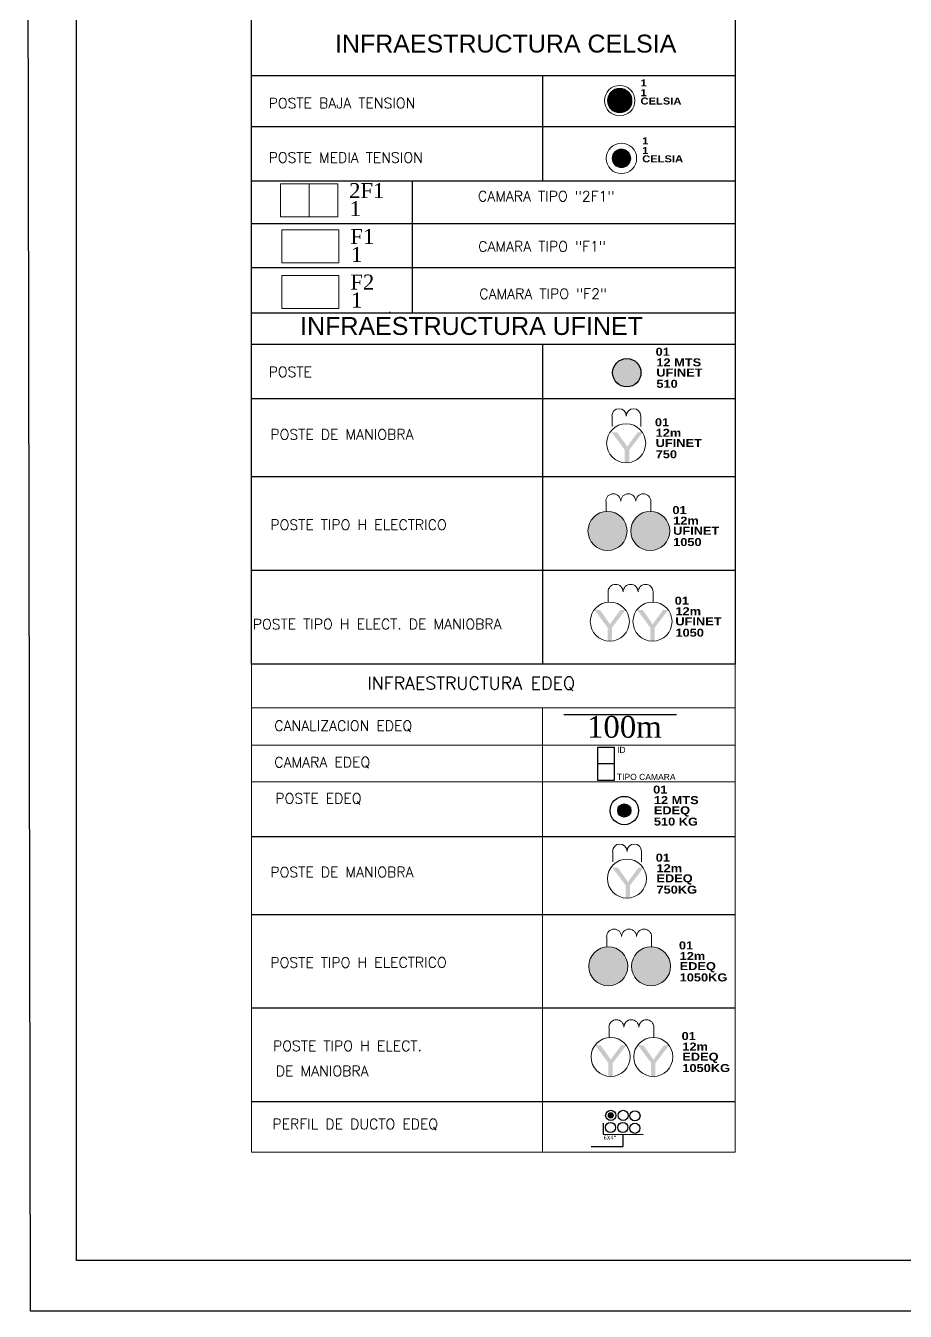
# Model space of a CAD drawing. Header units: inches. Extents: x -75.59 to -67.86, y 4.63 to 13.89.
# Drawn here: x -75.585957 to -75.585512, y 6.270793 to 6.271443 of the extents above; entities that cross this region are included whole.
import ezdxf
from ezdxf.enums import TextEntityAlignment as Align

# ---------------------------------------------------------------- set-up
doc = ezdxf.new("R2010")
doc.units = ezdxf.units.IN
doc.header["$MEASUREMENT"] = 0
for name, color, linetype in [('CAM 2F1 CELSIA', 6, 'Continuous'), ('CAM F1 CELSIA', 6, 'Continuous'), ('CAM F2 CELSIA', 6, 'Continuous'), ('CAM F2 TLF', 4, 'Continuous'), ('CAMARA EDEQ', 34, 'Continuous'), ('CANALIZACION EDEQ', 34, 'Continuous'), ('DUC_UTILIZAR', 1, 'Continuous'), ('DUCTOS EDEQ', 34, 'Continuous'), ('POSTE CELSIA', 30, 'Continuous'), ('POSTE EMPRESA DE ENERGIA DEL QUINDIO', 7, 'Continuous'), ('POSTES UFINET', 93, 'Continuous'), ('ROTULO', 250, 'Continuous')]:
    doc.layers.add(name, color=color, linetype=linetype)
for name, color, linetype, lineweight in [('CONVENCIONES', 7, 'Continuous', 5), ('Distancia EDEQ-CAN', 7, 'Continuous', 20), ('POSTE CELSIAAA', 30, 'Continuous', 20), ('POSTE EPM', 1, 'Continuous', 20)]:
    doc.layers.add(name, color=color, linetype=linetype, lineweight=lineweight)
doc.styles.add('ARIAL_BLACK', font='')
doc.styles.add('BOOK', font='BOOKOS.TTF')
doc.styles.add('romans', font='romans.shx', dxfattribs={"height": 0.5})
doc.styles.get("Standard").update_dxf_attribs({"font": 'arial.ttf'})
doc.styles.add('SWIS721BT', font='swissi.ttf')
doc.styles.add('TEXT SCL GRANDES', font='tahoma.ttf', dxfattribs={"height": 14})
doc.styles.get('ARIAL_BLACK').set_extended_font_data('Arial Black', bold=True)

# ---------------------------------------------------------------- blocks, each defined once
blk = doc.blocks.new('*U97')
at = {"layer": 'POSTE CELSIAAA', "ltscale": 4e-06}
h = blk.add_hatch(dxfattribs=at)
h.set_pattern_fill('ANSI31', color=256, scale=3.6)
h.paths.add_polyline_path([(-3.26, 0, 1), (3.26, 0, 1)])
at = {"layer": 'POSTE CELSIAAA', "color": 7, "ltscale": 4e-06}
for radius in [5.36, 3.26]:
    blk.add_circle((0, 0), radius, dxfattribs=at)
at = {"layer": 'POSTE CELSIAAA', "color": 251, "true_color": 0x545454, "insert": (7.32, 1.08), "char_height": 2.46, "attachment_point": 1, "style": 'ARIAL_BLACK'}
blk.add_mtext('CELSIA', dxfattribs=at)
at = {"layer": 'POSTE CELSIAAA', "color": 251, "true_color": 0x545454, "style": 'ARIAL_BLACK'}
for tag, p in [('NO_POSTE', (7.32, 4.98)), ('ALTURA', (7.32, 1.55))]:
    blk.add_attdef(tag, p, '', height=2.46, dxfattribs=at)
at = {"layer": 'POSTE CELSIAAA', "color": 251, "true_color": 0x545454}
blk.add_attdef('NODO', (7.32, -4.63), '', height=2, dxfattribs=at)
at = {"layer": 'POSTE CELSIAAA', "color": 251, "true_color": 0x545454, "flags": 1}
for tag, p in [('ESTADO', (7.32, -7.93)), ('NT_BAJO', (7.32, -11.16)), ('NT_MEDIO', (7.32, -13.84)), ('RESISTENCIA', (7.32, -17.26)), ('TFO-MNB', (7.32, -20.28)), ('MATERIAL', (7.32, -23.01)), ('RETENIDA_EXISTENTE', (7.32, -26.02)), ('CAJAS_DE_EMPALME', (7.32, -32.24)), ('BAJANTE', (7.32, -29.21)), ('CTO', (7.32, -37.61)), ('RESERVAS', (7.32, -34.92)), ('AMPLIFICA-DORES', (7.32, -40.18)), ('FUENTES', (7.32, -42.86)), ('RECEPTORES_ÓPTICOS', (7.32, -45.55)), ('ALUMBRADO', (7.32, -48.36)), ('DIRECCION', (7.32, -51.16)), ('LATITUD', (7.32, -53.84)), ('OBSERVACIONES', (7.32, -59.1)), ('LONGITUD', (7.32, -56.53))]:
    blk.add_attdef(tag, p, '', height=2, dxfattribs=at)
blk = doc.blocks.new('*U98')
at = {"layer": 'POSTE CELSIAAA', "ltscale": 4e-06, "true_color": 0xf26722}
h = blk.add_hatch(dxfattribs=at)
h.set_pattern_fill('ANSI31', color=30, scale=3.6)
h.paths.add_polyline_path([(-4.31, 0, 1), (4.31, 0, 1)])
at = {"layer": 'POSTE CELSIAAA', "ltscale": 4e-06}
h = blk.add_hatch(color=256, dxfattribs=at)
h.dxf.hatch_style = 1
h.paths.add_polyline_path([(-1.21, 0, 1), (1.21, 0, 1)])
at = {"layer": 'POSTE CELSIAAA'}
for radius in [5.36, 4.31]:
    blk.add_circle((0, 0), radius, dxfattribs=at)
at = {"layer": 'POSTE CELSIAAA', "color": 251, "true_color": 0x545454, "insert": (7.32, 1.08), "char_height": 2.46, "attachment_point": 1, "style": 'ARIAL_BLACK'}
blk.add_mtext('CELSIA', dxfattribs=at)
at = {"layer": 'POSTE CELSIAAA', "color": 251, "true_color": 0x545454, "style": 'ARIAL_BLACK'}
for tag, p in [('NO_POSTE', (7.32, 4.98)), ('ALTURA', (7.32, 1.55))]:
    blk.add_attdef(tag, p, '', height=2.46, dxfattribs=at)
at = {"layer": 'POSTE CELSIAAA', "color": 251, "true_color": 0x545454}
blk.add_attdef('NODO', (7.32, -4.63), '', height=2, dxfattribs=at)
at = {"layer": 'POSTE CELSIAAA', "color": 251, "true_color": 0x545454, "flags": 1}
for tag, p in [('ESTADO', (7.32, -7.93)), ('NT_BAJO', (7.32, -11.16)), ('NT_MEDIO', (7.32, -13.84)), ('RESISTENCIA', (7.32, -17.26)), ('TFO-MNB', (7.32, -20.28)), ('MATERIAL', (7.32, -23.01)), ('RETENIDA_EXISTENTE', (7.32, -26.02)), ('CAJAS_DE_EMPALME', (7.32, -32.24)), ('BAJANTE', (7.32, -29.21)), ('CTO', (7.32, -37.61)), ('RESERVAS', (7.32, -34.92)), ('AMPLIFICA-DORES', (7.32, -40.18)), ('FUENTES', (7.32, -42.86)), ('RECEPTORES_ÓPTICOS', (7.32, -45.55)), ('ALUMBRADO', (7.32, -48.36)), ('DIRECCION', (7.32, -51.16)), ('LATITUD', (7.32, -53.84)), ('OBSERVACIONES', (7.32, -59.1)), ('LONGITUD', (7.32, -56.53))]:
    blk.add_attdef(tag, p, '', height=2, dxfattribs=at)
blk = doc.blocks.new('CAM 2F1 CELSIA')
at = {"layer": 'CAM F2 CELSIA', "lineweight": 0}
for p, q in [((-1.093, 0.63), (1.092, 0.632)), ((-1.092, -0.632), (-1.093, 0.63)), ((1.092, 0.632), (1.093, -0.63)), ((1.093, -0.63), (-1.092, -0.632))]:
    blk.add_line(p, q, dxfattribs=at)
blk.add_lwpolyline([(0, 0.631), (0, -0.631)], dxfattribs=at)
at = {"layer": 'CAM F2 TLF', "color": 251, "lineweight": 0, "true_color": 0x545454, "style": 'BOOK'}
for tag, p in [('2F1', (1.53, 0.089)), ('CODIGO', (1.554, -0.598))]:
    blk.add_attdef(tag, p, '', height=0.573, rotation=0.039, dxfattribs=at)
at = {"layer": 'CAM F2 TLF', "color": 251, "lineweight": 0, "true_color": 0x545454, "style": 'BOOK', "flags": 1}
blk.add_attdef('PROPETARIO', (-1.488, -1.364), '', height=0.573, rotation=0.039, dxfattribs=at)
blk = doc.blocks.new('CAM CELSIA F1')
at = {"layer": 'CAM F1 CELSIA', "lineweight": 0}
for p, q in [((-1.093, 0.629), (1.091, 0.631)), ((-1.092, -0.632), (-1.093, 0.629)), ((1.091, 0.631), (1.092, -0.631)), ((1.092, -0.631), (-1.092, -0.632))]:
    blk.add_line(p, q, dxfattribs=at)
at = {"layer": 'CAM F2 TLF', "color": 251, "lineweight": 0, "true_color": 0x545454, "style": 'BOOK'}
for tag, p in [('F1', (1.529, 0.088)), ('CODIGO', (1.554, -0.599))]:
    blk.add_attdef(tag, p, '', height=0.573, rotation=0.039, dxfattribs=at)
at = {"layer": 'CAM F2 TLF', "color": 251, "lineweight": 0, "true_color": 0x545454, "style": 'BOOK', "flags": 1}
blk.add_attdef('PROPETARIO', (-1.488, -1.365), '', height=0.573, rotation=0.039, dxfattribs=at)
blk = doc.blocks.new('CAM F2 CELSIA')
at = {"layer": 'CAM F2 CELSIA', "lineweight": 0}
for p, q in [((-1.093, 0.629), (1.091, 0.631)), ((-1.092, -0.632), (-1.093, 0.629)), ((1.091, 0.631), (1.092, -0.631)), ((1.092, -0.631), (-1.092, -0.632))]:
    blk.add_line(p, q, dxfattribs=at)
at = {"layer": 'CAM F2 TLF', "color": 251, "lineweight": 0, "true_color": 0x545454, "style": 'BOOK'}
for tag, p in [('F2', (1.529, 0.088)), ('CODIGO', (1.554, -0.599))]:
    blk.add_attdef(tag, p, '', height=0.573, rotation=0.039, dxfattribs=at)
at = {"layer": 'CAM F2 TLF', "color": 251, "lineweight": 0, "true_color": 0x545454, "style": 'BOOK', "flags": 1}
blk.add_attdef('PROPETARIO', (-1.488, -1.365), '', height=0.573, rotation=0.039, dxfattribs=at)
blk = doc.blocks.new('POSTE UFINET')
at = {"layer": 'POSTES UFINET'}
h = blk.add_hatch(color=93, dxfattribs=at)
h.dxf.hatch_style = 1
h.paths.add_polyline_path([(-0.717, -0.002, 1), (0.718, -0.002, 1)])
at = {"layer": 'POSTES UFINET', "color": 93}
blk.add_circle((0.001, -0.002), 0.717, dxfattribs=at)
at = {"layer": 'POSTES UFINET', "color": 7, "insert": (1.494, 0.211), "char_height": 0.4045, "attachment_point": 1, "style": 'ARIAL_BLACK'}
blk.add_mtext_dynamic_manual_height_columns('UFINET', width=1.33938, gutter_width=1, heights=[0], dxfattribs=at)
at = {"layer": 'POSTES UFINET', "color": 7, "style": 'ARIAL_BLACK'}
for tag, p in [('NO_POSTE', (1.457, 0.854)), ('ALTURA(m)', (1.496, 0.321)), ('RESISTENCIA_DE_POSTE', (1.496, -0.764))]:
    blk.add_attdef(tag, p, '', height=0.405, dxfattribs=at)
at = {"layer": 'POSTES UFINET', "color": 251, "true_color": 0x545454, "flags": 1}
for tag, p in [('NODO', (1.489, -1.184)), ('DIRECCION', (1.489, -1.607)), ('VANO', (1.489, -2.02)), ('NIVEL_DE_TENSION', (1.489, -2.402)), ('EQUPOS_DE_MANIOBRA', (1.494, -2.846)), ('ALUMBRADO', (1.494, -3.315)), ('MATERIAL', (1.489, -3.785)), ('ESTADO', (1.489, -4.224)), ('RETENIDA', (1.489, -4.667)), ('CAJAS_DE_EMPALME_EXISTENTE', (1.489, -6.058)), ('FIBRA_OPTICA_EXISTENTES', (1.489, -5.607)), ('RESERVAS_EXISTENTES', (1.489, -6.616)), ('NAP_O_CTO_EXISTENTES', (1.489, -7.139)), ('TAP', (1.489, -7.626)), ('SPLITER/HFC', (1.489, -8.047)), ('AMPLIFICADOR_HFC_EXISTENTES', (1.489, -8.582)), ('FUENTE_HFC_EXISTENTES', (1.489, -9.017)), ('RECEPTOR_O_NODO_OPTICO_HFC_EXISTENTES', (1.489, -9.547)), ('FIBRA_OPTICA_PROYECTADA', (1.489, -10.043)), ('CAJAS_DE_EMPALME_PROYECTADA', (1.489, -10.525)), ('NAP_O_CTO_PROYECTADAS', (1.489, -10.963)), ('HERRAJES_PROYECTADOS', (1.489, -11.499)), ('RESERVAS_PROYECTADAS', (1.489, -11.939)), ('BAJANTES_PROYECTADOS', (1.489, -12.406))]:
    blk.add_attdef(tag, p, '', height=0.328, dxfattribs=at)
blk = doc.blocks.new('POSTE UFINET MANIOBRA')
at = {"layer": 'POSTES UFINET'}
blk.add_hatch(color=93, dxfattribs=at).paths.add_polyline_path([(-0.067, -1.007), (-0.067, -0.348), (-0.726, 0.547), (-0.453, 0.547), (-0.117, 0.074), (-0.105, 0.062), (-0.092, 0.037), (-0.08, 0.024), (-0.067, 0), (-0.055, -0.013), (-0.042, -0.038), (-0.03, -0.05), (-0.018, -0.075), (-0.005, -0.087), (0.007, -0.1), (0.02, -0.125), (0.032, -0.137), (0.045, -0.162), (0.057, -0.174), (0.057, -0.187), (0.069, -0.162), (0.082, -0.15), (0.094, -0.137), (0.094, -0.112), (0.107, -0.1), (0.119, -0.087), (0.132, -0.063), (0.144, -0.05), (0.156, -0.025), (0.169, -0.013), (0.181, 0.012), (0.206, 0.024), (0.219, 0.049), (0.231, 0.074), (0.243, 0.087), (0.243, 0.087), (0.579, 0.547), (0.84, 0.547), (0.156, -0.348), (0.156, -1.007)])
at = {"layer": 'POSTES UFINET', "color": 93, "lineweight": 0}
blk.add_lwpolyline([(0.741, 1.373, 0.999938), (0.007, 1.373, 0.999938), (-0.726, 1.373)], format="xyb", dxfattribs=at)
for points in [[(-0.714, 1.367), (-0.714, 0.845)], [(0.741, 0.845), (0.741, 1.367)]]:
    blk.add_lwpolyline(points, dxfattribs=at)
blk.add_circle((0.001, -0.007), 0.988, dxfattribs=at)
at = {"layer": 'POSTES UFINET', "color": 7, "insert": (1.494, 0.211), "char_height": 0.4045, "attachment_point": 1, "style": 'ARIAL_BLACK'}
blk.add_mtext_dynamic_manual_height_columns('UFINET', width=1.33938, gutter_width=1, heights=[0], dxfattribs=at)
at = {"layer": 'POSTES UFINET', "color": 7, "style": 'ARIAL_BLACK'}
for tag, p in [('NO_POSTE', (1.457, 0.854)), ('ALTURA(m)', (1.496, 0.321)), ('RESISTENCIA_DE_POSTE', (1.496, -0.764))]:
    blk.add_attdef(tag, p, '', height=0.405, dxfattribs=at)
at = {"layer": 'POSTES UFINET', "color": 251, "true_color": 0x545454, "flags": 1}
for tag, p in [('NODO', (1.489, -1.184)), ('DIRECCION', (1.489, -1.607)), ('VANO', (1.489, -2.02)), ('NIVEL_DE_TENSION', (1.489, -2.402)), ('EQUPOS_DE_MANIOBRA', (1.494, -2.846)), ('ALUMBRADO', (1.494, -3.315)), ('MATERIAL', (1.489, -3.785)), ('ESTADO', (1.489, -4.224)), ('RETENIDA', (1.489, -4.667)), ('CAJAS_DE_EMPALME_EXISTENTE', (1.489, -6.058)), ('FIBRA_OPTICA_EXISTENTES', (1.489, -5.607)), ('RESERVAS_EXISTENTES', (1.489, -6.616)), ('NAP_O_CTO_EXISTENTES', (1.489, -7.139)), ('TAP', (1.489, -7.626)), ('SPLITER/HFC', (1.489, -8.047)), ('AMPLIFICADOR_HFC_EXISTENTES', (1.489, -8.582)), ('FUENTE_HFC_EXISTENTES', (1.489, -9.017)), ('RECEPTOR_O_NODO_OPTICO_HFC_EXISTENTES', (1.489, -9.547)), ('FIBRA_OPTICA_PROYECTADA', (1.489, -10.043)), ('CAJAS_DE_EMPALME_PROYECTADA', (1.489, -10.525)), ('NAP_O_CTO_PROYECTADAS', (1.489, -10.963)), ('HERRAJES_PROYECTADOS', (1.489, -11.499)), ('RESERVAS_PROYECTADAS', (1.489, -11.939)), ('BAJANTES_PROYECTADOS', (1.489, -12.406))]:
    blk.add_attdef(tag, p, '', height=0.328, dxfattribs=at)
blk = doc.blocks.new('POSTE UFINET TIPO H')
at = {"layer": 'POSTES UFINET'}
h = blk.add_hatch(color=93, dxfattribs=at)
h.dxf.hatch_style = 1
edge = h.paths.add_edge_path()
edge.add_arc((-1.08, 0), 0.988, 0, 360)
edge = h.paths.add_edge_path()
edge.add_arc((1.08, 0), 0.988, 0, 360)
at = {"layer": 'POSTES UFINET', "color": 93, "lineweight": 0}
blk.add_lwpolyline([(1.11, 1.501, 0.999938), (0.351, 1.501, 0.999938), (-0.409, 1.501, 0.999938), (-1.168, 1.501)], format="xyb", dxfattribs=at)
for points in [[(-1.155, 1.494), (-1.155, 0.972)], [(1.11, 0.972), (1.11, 1.494)]]:
    blk.add_lwpolyline(points, dxfattribs=at)
for centre in [(-1.08, 0), (1.08, 0)]:
    blk.add_circle(centre, 0.988, dxfattribs=at)
at = {"layer": 'POSTES UFINET', "color": 7, "insert": (2.237, 0.211), "char_height": 0.4045, "attachment_point": 1, "style": 'ARIAL_BLACK'}
blk.add_mtext_dynamic_manual_height_columns('UFINET', width=1.33938, gutter_width=1, heights=[0], dxfattribs=at)
at = {"layer": 'POSTES UFINET', "color": 7, "style": 'ARIAL_BLACK'}
for tag, p in [('NO_POSTE', (2.201, 0.854)), ('ALTURA(m)', (2.239, 0.321)), ('RESISTENCIA_DE_POSTE', (2.239, -0.764))]:
    blk.add_attdef(tag, p, '', height=0.405, dxfattribs=at)
at = {"layer": 'POSTES UFINET', "color": 251, "true_color": 0x545454, "flags": 1}
for tag, p in [('NODO', (2.232, -1.184)), ('DIRECCION', (2.232, -1.607)), ('VANO', (2.232, -2.02)), ('NIVEL_DE_TENSION', (2.232, -2.402)), ('EQUPOS_DE_MANIOBRA', (2.237, -2.846)), ('ALUMBRADO', (2.237, -3.315)), ('MATERIAL', (2.232, -3.785)), ('ESTADO', (2.232, -4.224)), ('RETENIDA', (2.232, -4.667)), ('CAJAS_DE_EMPALME_EXISTENTE', (2.232, -6.058)), ('FIBRA_OPTICA_EXISTENTES', (2.232, -5.607)), ('RESERVAS_EXISTENTES', (2.232, -6.616)), ('NAP_O_CTO_EXISTENTES', (2.232, -7.139)), ('TAP', (2.232, -7.626)), ('SPLITER/HFC', (2.232, -8.047)), ('AMPLIFICADOR_HFC_EXISTENTES', (2.232, -8.582)), ('FUENTE_HFC_EXISTENTES', (2.232, -9.017)), ('RECEPTOR_O_NODO_OPTICO_HFC_EXISTENTES', (2.232, -9.547)), ('FIBRA_OPTICA_PROYECTADA', (2.232, -10.043)), ('CAJAS_DE_EMPALME_PROYECTADA', (2.232, -10.525)), ('NAP_O_CTO_PROYECTADAS', (2.232, -10.963)), ('HERRAJES_PROYECTADOS', (2.232, -11.499)), ('RESERVAS_PROYECTADAS', (2.232, -11.939)), ('BAJANTES_PROYECTADOS', (2.232, -12.406))]:
    blk.add_attdef(tag, p, '', height=0.328, dxfattribs=at)
blk = doc.blocks.new('POSTE UFINET TIPO H DE MANIOBRA')
at = {"layer": 'POSTES UFINET'}
for points in [[(-1.193, -0.967), (-1.193, -0.308), (-1.852, 0.587), (-1.579, 0.587), (-1.243, 0.115), (-1.231, 0.102), (-1.218, 0.077), (-1.206, 0.065), (-1.193, 0.04), (-1.181, 0.028), (-1.169, 0.003), (-1.156, -0.01), (-1.144, -0.035), (-1.131, -0.047), (-1.119, -0.06), (-1.106, -0.084), (-1.094, -0.097), (-1.082, -0.122), (-1.069, -0.134), (-1.069, -0.147), (-1.057, -0.122), (-1.044, -0.109), (-1.032, -0.097), (-1.032, -0.072), (-1.019, -0.06), (-1.007, -0.047), (-0.995, -0.022), (-0.982, -0.01), (-0.97, 0.015), (-0.957, 0.028), (-0.945, 0.052), (-0.92, 0.065), (-0.907, 0.09), (-0.895, 0.115), (-0.883, 0.127), (-0.883, 0.127), (-0.547, 0.587), (-0.286, 0.587), (-0.97, -0.308), (-0.97, -0.967)], [(0.967, -0.967), (0.967, -0.308), (0.308, 0.587), (0.581, 0.587), (0.917, 0.115), (0.929, 0.102), (0.942, 0.077), (0.954, 0.065), (0.967, 0.04), (0.979, 0.028), (0.992, 0.003), (1.004, -0.01), (1.016, -0.035), (1.029, -0.047), (1.041, -0.06), (1.054, -0.084), (1.066, -0.097), (1.079, -0.122), (1.091, -0.134), (1.091, -0.147), (1.103, -0.122), (1.116, -0.109), (1.128, -0.097), (1.128, -0.072), (1.141, -0.06), (1.153, -0.047), (1.166, -0.022), (1.178, -0.01), (1.19, 0.015), (1.203, 0.028), (1.215, 0.052), (1.24, 0.065), (1.253, 0.09), (1.265, 0.115), (1.277, 0.127), (1.277, 0.127), (1.613, 0.587), (1.874, 0.587), (1.19, -0.308), (1.19, -0.967)]]:
    blk.add_hatch(color=93, dxfattribs=at).paths.add_polyline_path(points)
at = {"layer": 'POSTES UFINET', "color": 93, "lineweight": 0}
blk.add_lwpolyline([(1.11, 1.501, 0.999938), (0.351, 1.501, 0.999938), (-0.409, 1.501, 0.999938), (-1.168, 1.501)], format="xyb", dxfattribs=at)
for points in [[(-1.155, 1.494), (-1.155, 0.972)], [(1.11, 0.972), (1.11, 1.494)]]:
    blk.add_lwpolyline(points, dxfattribs=at)
for centre in [(-1.08, 0), (1.08, 0)]:
    blk.add_circle(centre, 0.988, dxfattribs=at)
at = {"layer": 'POSTES UFINET', "color": 7, "insert": (2.237, 0.211), "char_height": 0.4045, "attachment_point": 1, "style": 'ARIAL_BLACK'}
blk.add_mtext_dynamic_manual_height_columns('UFINET', width=1.33938, gutter_width=1, heights=[0], dxfattribs=at)
at = {"layer": 'POSTES UFINET', "color": 7, "style": 'ARIAL_BLACK'}
for tag, p in [('NO_POSTE', (2.201, 0.854)), ('ALTURA(m)', (2.239, 0.321)), ('RESISTENCIA_DE_POSTE', (2.239, -0.764))]:
    blk.add_attdef(tag, p, '', height=0.405, dxfattribs=at)
at = {"layer": 'POSTES UFINET', "color": 251, "true_color": 0x545454, "flags": 1}
for tag, p in [('NODO', (2.232, -1.184)), ('DIRECCION', (2.232, -1.607)), ('VANO', (2.232, -2.02)), ('NIVEL_DE_TENSION', (2.232, -2.402)), ('EQUPOS_DE_MANIOBRA', (2.237, -2.846)), ('ALUMBRADO', (2.237, -3.315)), ('MATERIAL', (2.232, -3.785)), ('ESTADO', (2.232, -4.224)), ('RETENIDA', (2.232, -4.667)), ('CAJAS_DE_EMPALME_EXISTENTE', (2.232, -6.058)), ('FIBRA_OPTICA_EXISTENTES', (2.232, -5.607)), ('RESERVAS_EXISTENTES', (2.232, -6.616)), ('NAP_O_CTO_EXISTENTES', (2.232, -7.139)), ('TAP', (2.232, -7.626)), ('SPLITER/HFC', (2.232, -8.047)), ('AMPLIFICADOR_HFC_EXISTENTES', (2.232, -8.582)), ('FUENTE_HFC_EXISTENTES', (2.232, -9.017)), ('RECEPTOR_O_NODO_OPTICO_HFC_EXISTENTES', (2.232, -9.547)), ('FIBRA_OPTICA_PROYECTADA', (2.232, -10.043)), ('CAJAS_DE_EMPALME_PROYECTADA', (2.232, -10.525)), ('NAP_O_CTO_PROYECTADAS', (2.232, -10.963)), ('HERRAJES_PROYECTADOS', (2.232, -11.499)), ('RESERVAS_PROYECTADAS', (2.232, -11.939)), ('BAJANTES_PROYECTADOS', (2.232, -12.406))]:
    blk.add_attdef(tag, p, '', height=0.328, dxfattribs=at)
blk = doc.blocks.new('*U485')
at = {"layer": 'CAMARA EDEQ', "color": 0}
blk.add_lwpolyline([(-0.000119, 0.000238), (0.000112, 0.000238), (0.000112, -0.000238), (-0.000119, -0.000238)], close=True, dxfattribs=at)
blk.add_lwpolyline([(0.000112, 0), (-0.000119, 0)], dxfattribs=at)
for tag, p, height, rotation in [('NUMERACION', (0.000154, 0.000156), 0.0000868, 359.9675), ('TIPO', (0.000163, -0.000072), 0.000174, 0.1365), ('OBSERVACION', (0.000153, -0.000228), 0.0000868, 359.9441)]:
    blk.add_attdef(tag, p, '', height=height, rotation=rotation, dxfattribs=at)
blk = doc.blocks.new('DUC_UTILIZAR')
at = {"layer": 'DUC_UTILIZAR', "lineweight": 5}
h = blk.add_hatch(color=0, dxfattribs=at)
edge = h.paths.add_edge_path()
edge.add_arc((0, 0), 0.137, 0, 360)
at = {"layer": 'DUC_UTILIZAR', "color": 0, "lineweight": 5}
blk.add_circle((0, 0), 0.137, dxfattribs=at)
blk.add_circle((0, 0), 0.137, dxfattribs=at)
blk = doc.blocks.new('POSTE EDEQ')
at = {"layer": 'POSTE EMPRESA DE ENERGIA DEL QUINDIO'}
h = blk.add_hatch(color=256, dxfattribs=at)
h.dxf.hatch_style = 1
edge = h.paths.add_edge_path()
edge.add_arc((0.001, -0.002), 0.334, 0, 360)
for radius in [0.717, 0.334]:
    blk.add_circle((0.001, -0.002), radius, dxfattribs=at)
at = {"layer": 'POSTE EMPRESA DE ENERGIA DEL QUINDIO', "color": 7, "insert": (1.494, 0.211), "char_height": 0.4045, "attachment_point": 1, "style": 'ARIAL_BLACK'}
blk.add_mtext_dynamic_manual_height_columns('EDEQ', width=1.33938, gutter_width=1, heights=[0], dxfattribs=at)
at = {"layer": 'POSTE EMPRESA DE ENERGIA DEL QUINDIO', "color": 7, "style": 'ARIAL_BLACK'}
for tag, p in [('NO_POSTE', (1.457, 0.854)), ('ALTURA(m)', (1.496, 0.321)), ('RESISTENCIA_DE_POSTE', (1.496, -0.764))]:
    blk.add_attdef(tag, p, '', height=0.405, dxfattribs=at)
at = {"layer": 'POSTE EMPRESA DE ENERGIA DEL QUINDIO', "color": 251, "true_color": 0x545454, "flags": 1}
for tag, p in [('DIRECCION', (1.489, -1.607)), ('VANO', (1.489, -2.02)), ('FIBRA_OPTICA_EXISTENTES', (1.489, -2.5)), ('FIBRA_OPTICA_PROYECTADA', (1.489, -3.026)), ('BRAZO_Y_CRUCE_EXISTENTE', (1.503, -3.543)), ('BRAZO_Y_CRUCE_PROYECTADO', (1.503, -3.952)), ('RESERVAS_EXISTENTES', (1.489, -4.418)), ('CAJAS_DE_EMPAL_O_CTO_EXISTENTE', (1.489, -5.509)), ('RESERVAS_PROYECTADAS', (1.489, -4.917)), ('CAJAS_DE_EMPAL_O_CTO_PROYECTADO', (1.489, -6.025)), ('AMPLIFICADOR_HFC_EXISTENTES', (1.489, -6.701)), ('AMPLIFICADOR_HFC_PROYECTADO', (1.489, -7.236)), ('FUENTE_HFC_EXISTENTES', (1.489, -7.771)), ('FUENTE_HFC_PROYECTADA', (1.489, -8.27)), ('EQUPOS_DE_MANIOBRA_EDEQ', (1.504, -8.876))]:
    blk.add_attdef(tag, p, '', height=0.328, dxfattribs=at)
blk = doc.blocks.new('POSTE EDEQ MANIOBRA')
at = {"layer": 'POSTE EMPRESA DE ENERGIA DEL QUINDIO'}
blk.add_hatch(color=7, dxfattribs=at).paths.add_polyline_path([(-0.067, -1.007), (-0.067, -0.348), (-0.726, 0.547), (-0.453, 0.547), (-0.117, 0.074), (-0.105, 0.062), (-0.092, 0.037), (-0.08, 0.024), (-0.067, 0), (-0.055, -0.013), (-0.042, -0.038), (-0.03, -0.05), (-0.018, -0.075), (-0.005, -0.087), (0.007, -0.1), (0.02, -0.125), (0.032, -0.137), (0.045, -0.162), (0.057, -0.174), (0.057, -0.187), (0.069, -0.162), (0.082, -0.15), (0.094, -0.137), (0.094, -0.112), (0.107, -0.1), (0.119, -0.087), (0.132, -0.063), (0.144, -0.05), (0.156, -0.025), (0.169, -0.013), (0.181, 0.012), (0.206, 0.024), (0.219, 0.049), (0.231, 0.074), (0.243, 0.087), (0.243, 0.087), (0.579, 0.547), (0.84, 0.547), (0.156, -0.348), (0.156, -1.007)])
at = {"layer": 'POSTE EMPRESA DE ENERGIA DEL QUINDIO', "color": 7, "lineweight": 0}
blk.add_lwpolyline([(0.741, 1.373, 0.999938), (0.007, 1.373, 0.999938), (-0.726, 1.373)], format="xyb", dxfattribs=at)
for points in [[(-0.714, 1.367), (-0.714, 0.845)], [(0.741, 0.845), (0.741, 1.367)]]:
    blk.add_lwpolyline(points, dxfattribs=at)
blk.add_circle((0.001, -0.007), 0.988, dxfattribs=at)
at = {"layer": 'POSTE EMPRESA DE ENERGIA DEL QUINDIO', "color": 7, "insert": (1.494, 0.211), "char_height": 0.4045, "attachment_point": 1, "style": 'ARIAL_BLACK'}
blk.add_mtext_dynamic_manual_height_columns('EDEQ', width=1.33938, gutter_width=1, heights=[0], dxfattribs=at)
at = {"layer": 'POSTE EMPRESA DE ENERGIA DEL QUINDIO', "color": 7, "style": 'ARIAL_BLACK'}
for tag, p in [('NO_POSTE', (1.457, 0.854)), ('ALTURA(m)', (1.496, 0.321)), ('RESISTENCIA_DE_POSTE', (1.496, -0.764))]:
    blk.add_attdef(tag, p, '', height=0.405, dxfattribs=at)
at = {"layer": 'POSTE EMPRESA DE ENERGIA DEL QUINDIO', "color": 251, "true_color": 0x545454, "flags": 1}
for tag, p in [('DIRECCION', (1.489, -1.607)), ('VANO', (1.489, -2.02)), ('FIBRA_OPTICA_EXISTENTES', (1.489, -2.5)), ('FIBRA_OPTICA_PROYECTADA', (1.489, -3.026)), ('BRAZO_Y_CRUCE_EXISTENTE', (1.503, -3.543)), ('BRAZO_Y_CRUCE_PROYECTADO', (1.503, -3.952)), ('RESERVAS_EXISTENTES', (1.489, -4.418)), ('CAJAS_DE_EMPAL_O_CTO_EXISTENTE', (1.489, -5.509)), ('RESERVAS_PROYECTADAS', (1.489, -4.917)), ('CAJAS_DE_EMPAL_O_CTO_PROYECTADO', (1.489, -6.025)), ('AMPLIFICADOR_HFC_EXISTENTES', (1.489, -6.701)), ('AMPLIFICADOR_HFC_PROYECTADO', (1.489, -7.236)), ('FUENTE_HFC_EXISTENTES', (1.489, -7.771)), ('FUENTE_HFC_PROYECTADA', (1.489, -8.27)), ('EQUPOS_DE_MANIOBRA_EDEQ', (1.504, -8.876))]:
    blk.add_attdef(tag, p, '', height=0.328, dxfattribs=at)
blk = doc.blocks.new('POSTE EDEQ TIPO H')
at = {"layer": 'POSTE EMPRESA DE ENERGIA DEL QUINDIO'}
h = blk.add_hatch(color=7, dxfattribs=at)
h.dxf.hatch_style = 1
edge = h.paths.add_edge_path()
edge.add_arc((-1.08, 0), 0.988, 0, 360)
edge = h.paths.add_edge_path()
edge.add_arc((1.08, 0), 0.988, 0, 360)
at = {"layer": 'POSTE EMPRESA DE ENERGIA DEL QUINDIO', "color": 7, "lineweight": 0}
blk.add_lwpolyline([(1.11, 1.501, 0.999938), (0.351, 1.501, 0.999938), (-0.409, 1.501, 0.999938), (-1.168, 1.501)], format="xyb", dxfattribs=at)
for points in [[(-1.155, 1.494), (-1.155, 0.972)], [(1.11, 0.972), (1.11, 1.494)]]:
    blk.add_lwpolyline(points, dxfattribs=at)
for centre in [(-1.08, 0), (1.08, 0)]:
    blk.add_circle(centre, 0.988, dxfattribs=at)
at = {"layer": 'POSTE EMPRESA DE ENERGIA DEL QUINDIO', "color": 7, "insert": (2.528, 0.211), "char_height": 0.4045, "attachment_point": 1, "style": 'ARIAL_BLACK'}
blk.add_mtext_dynamic_manual_height_columns('EDEQ', width=1.33938, gutter_width=1, heights=[0], dxfattribs=at)
at = {"layer": 'POSTE EMPRESA DE ENERGIA DEL QUINDIO', "color": 7, "style": 'ARIAL_BLACK'}
for tag, p in [('NO_POSTE', (2.491, 0.854)), ('ALTURA(m)', (2.529, 0.321)), ('RESISTENCIA_DE_POSTE', (2.529, -0.764))]:
    blk.add_attdef(tag, p, '', height=0.405, dxfattribs=at)
at = {"layer": 'POSTE EMPRESA DE ENERGIA DEL QUINDIO', "color": 251, "true_color": 0x545454, "flags": 1}
for tag, p in [('DIRECCION', (2.523, -1.607)), ('VANO', (2.523, -2.02)), ('FIBRA_OPTICA_EXISTENTES', (2.523, -2.5)), ('FIBRA_OPTICA_PROYECTADA', (2.523, -3.026)), ('BRAZO_Y_CRUCE_EXISTENTE', (2.536, -3.543)), ('BRAZO_Y_CRUCE_PROYECTADO', (2.536, -3.952)), ('RESERVAS_EXISTENTES', (2.523, -4.418)), ('CAJAS_DE_EMPAL_O_CTO_EXISTENTE', (2.523, -5.509)), ('RESERVAS_PROYECTADAS', (2.523, -4.917)), ('CAJAS_DE_EMPAL_O_CTO_PROYECTADO', (2.523, -6.025)), ('AMPLIFICADOR_HFC_EXISTENTES', (2.523, -6.701)), ('AMPLIFICADOR_HFC_PROYECTADO', (2.523, -7.236)), ('FUENTE_HFC_EXISTENTES', (2.523, -7.771)), ('FUENTE_HFC_PROYECTADA', (2.523, -8.27)), ('EQUPOS_DE_MANIOBRA_EDEQ', (2.537, -8.876))]:
    blk.add_attdef(tag, p, '', height=0.328, dxfattribs=at)
blk = doc.blocks.new('POSTE EDEQ TIPO H DE MANIOBRA')
at = {"layer": 'POSTE EMPRESA DE ENERGIA DEL QUINDIO'}
for points in [[(-1.193, -0.967), (-1.193, -0.308), (-1.852, 0.587), (-1.579, 0.587), (-1.243, 0.115), (-1.231, 0.102), (-1.218, 0.077), (-1.206, 0.065), (-1.193, 0.04), (-1.181, 0.028), (-1.169, 0.003), (-1.156, -0.01), (-1.144, -0.035), (-1.131, -0.047), (-1.119, -0.06), (-1.106, -0.084), (-1.094, -0.097), (-1.082, -0.122), (-1.069, -0.134), (-1.069, -0.147), (-1.057, -0.122), (-1.044, -0.109), (-1.032, -0.097), (-1.032, -0.072), (-1.019, -0.06), (-1.007, -0.047), (-0.995, -0.022), (-0.982, -0.01), (-0.97, 0.015), (-0.957, 0.028), (-0.945, 0.052), (-0.92, 0.065), (-0.907, 0.09), (-0.895, 0.115), (-0.883, 0.127), (-0.883, 0.127), (-0.547, 0.587), (-0.286, 0.587), (-0.97, -0.308), (-0.97, -0.967)], [(0.967, -0.967), (0.967, -0.308), (0.308, 0.587), (0.581, 0.587), (0.917, 0.115), (0.929, 0.102), (0.942, 0.077), (0.954, 0.065), (0.967, 0.04), (0.979, 0.028), (0.992, 0.003), (1.004, -0.01), (1.016, -0.035), (1.029, -0.047), (1.041, -0.06), (1.054, -0.084), (1.066, -0.097), (1.079, -0.122), (1.091, -0.134), (1.091, -0.147), (1.103, -0.122), (1.116, -0.109), (1.128, -0.097), (1.128, -0.072), (1.141, -0.06), (1.153, -0.047), (1.166, -0.022), (1.178, -0.01), (1.19, 0.015), (1.203, 0.028), (1.215, 0.052), (1.24, 0.065), (1.253, 0.09), (1.265, 0.115), (1.277, 0.127), (1.277, 0.127), (1.613, 0.587), (1.874, 0.587), (1.19, -0.308), (1.19, -0.967)]]:
    blk.add_hatch(color=7, dxfattribs=at).paths.add_polyline_path(points)
at = {"layer": 'POSTE EMPRESA DE ENERGIA DEL QUINDIO', "color": 7, "lineweight": 0}
blk.add_lwpolyline([(1.11, 1.501, 0.999938), (0.351, 1.501, 0.999938), (-0.409, 1.501, 0.999938), (-1.168, 1.501)], format="xyb", dxfattribs=at)
for points in [[(-1.155, 1.494), (-1.155, 0.972)], [(1.11, 0.972), (1.11, 1.494)]]:
    blk.add_lwpolyline(points, dxfattribs=at)
for centre in [(-1.08, 0), (1.08, 0)]:
    blk.add_circle(centre, 0.988, dxfattribs=at)
at = {"layer": 'POSTE EMPRESA DE ENERGIA DEL QUINDIO', "color": 7, "insert": (2.547, 0.211), "char_height": 0.4045, "attachment_point": 1, "style": 'ARIAL_BLACK'}
blk.add_mtext_dynamic_manual_height_columns('EDEQ', width=1.33938, gutter_width=1, heights=[0], dxfattribs=at)
at = {"layer": 'POSTE EMPRESA DE ENERGIA DEL QUINDIO', "color": 7, "style": 'ARIAL_BLACK'}
for tag, p in [('NO_POSTE', (2.511, 0.854)), ('ALTURA(m)', (2.549, 0.321)), ('RESISTENCIA_DE_POSTE', (2.549, -0.764))]:
    blk.add_attdef(tag, p, '', height=0.405, dxfattribs=at)
at = {"layer": 'POSTE EMPRESA DE ENERGIA DEL QUINDIO', "color": 251, "true_color": 0x545454, "flags": 1}
for tag, p in [('DIRECCION', (2.542, -1.607)), ('VANO', (2.542, -2.02)), ('FIBRA_OPTICA_EXISTENTES', (2.542, -2.5)), ('FIBRA_OPTICA_PROYECTADA', (2.542, -3.026)), ('BRAZO_Y_CRUCE_EXISTENTE', (2.556, -3.543)), ('BRAZO_Y_CRUCE_PROYECTADO', (2.556, -3.952)), ('RESERVAS_EXISTENTES', (2.542, -4.418)), ('CAJAS_DE_EMPAL_O_CTO_EXISTENTE', (2.542, -5.509)), ('RESERVAS_PROYECTADAS', (2.542, -4.917)), ('CAJAS_DE_EMPAL_O_CTO_PROYECTADO', (2.542, -6.025)), ('AMPLIFICADOR_HFC_EXISTENTES', (2.542, -6.701)), ('AMPLIFICADOR_HFC_PROYECTADO', (2.542, -7.236)), ('FUENTE_HFC_EXISTENTES', (2.542, -7.771)), ('FUENTE_HFC_PROYECTADA', (2.542, -8.27)), ('EQUPOS_DE_MANIOBRA_EDEQ', (2.557, -8.876))]:
    blk.add_attdef(tag, p, '', height=0.328, dxfattribs=at)

msp = doc.modelspace()

# ---------------------------------------------------------------- linework, layer by layer
at = {"color": 0}
msp.add_line((-75.58559837, 6.27129779), (-75.58559837, 6.27112017), dxfattribs=at)
at = {"color": 2}
for points in [[(-75.58595718, 6.27215741), (-75.58418005, 6.27215741), (-75.58417762, 6.27079315), (-75.58595474, 6.27079315)], [(-75.58593147, 6.27213171), (-75.58420576, 6.27213171), (-75.58420576, 6.27081878), (-75.58593147, 6.27081878)]]:
    msp.add_lwpolyline(points, close=True, dxfattribs=at)
at = {"color": 0}
for points in [[(-75.58559837, 6.27116756), (-75.5858429, 6.27116756)], [(-75.58559837, 6.27112017), (-75.5858429, 6.27112017)], [(-75.58559837, 6.27094632), (-75.5858429, 6.27094632)], [(-75.58559837, 6.27089893), (-75.5858429, 6.27089893)]]:
    msp.add_lwpolyline(points, dxfattribs=at)
at = {"layer": 'CANALIZACION EDEQ'}
msp.add_lwpolyline([(-75.58568496, 6.27109473), (-75.58562797, 6.27109473)], dxfattribs=at)
at = {"layer": 'CONVENCIONES'}
for p, q in [((-75.5858429, 6.27112017), (-75.58559837, 6.27112017)), ((-75.5858429, 6.27109811), (-75.58559837, 6.27109811)), ((-75.5858429, 6.2710793), (-75.58559837, 6.2710793)), ((-75.5858429, 6.27106068), (-75.58559837, 6.27106068)), ((-75.5858429, 6.27089893), (-75.58559837, 6.27089893)), ((-75.5858429, 6.27087356), (-75.58559837, 6.27087356))]:
    msp.add_line(p, q, dxfattribs=at)
for points in [[(-75.5858429, 6.27089893), (-75.5858429, 6.27112017)], [(-75.58559837, 6.27112017), (-75.58559837, 6.27089893)], [(-75.58569572, 6.27109811), (-75.58569572, 6.27087356)], [(-75.5858429, 6.27087356), (-75.5858429, 6.27089893)], [(-75.58559837, 6.27089893), (-75.58559837, 6.27087356)]]:
    msp.add_lwpolyline(points, dxfattribs=at)
at = {"layer": 'DUCTOS EDEQ', "ltscale": 0.13}
msp.add_lwpolyline([(-75.58567121, 6.27087648), (-75.58565499, 6.2708764), (-75.58565497, 6.27088257)], dxfattribs=at)
at = {"layer": 'DUCTOS EDEQ'}
msp.add_lwpolyline([(-75.58566505, 6.27088829), (-75.5856651, 6.27088271), (-75.58564484, 6.27088243)], dxfattribs=at)
for centre in [(-75.58566127, 6.27089215), (-75.58565503, 6.27089216), (-75.58564902, 6.27089191), (-75.58566139, 6.27088599), (-75.58565515, 6.270886), (-75.58564908, 6.27088564)]:
    msp.add_circle(centre, 0.00000257, dxfattribs=at)
at = {"layer": 'ROTULO', "color": 0, "linetype": 'Continuous'}
for p, q in [((-75.5858429, 6.27129779), (-75.5858429, 6.27200273)), ((-75.58559837, 6.27200273), (-75.58559837, 6.27129779)), ((-75.5858429, 6.27141776), (-75.58559837, 6.27141776)), ((-75.5858429, 6.27139197), (-75.58559837, 6.27139197)), ((-75.5858429, 6.27136444), (-75.58559837, 6.27136444)), ((-75.58576169, 6.27136444), (-75.58576169, 6.27129779)), ((-75.5858429, 6.27132066), (-75.58559837, 6.27132066)), ((-75.5858429, 6.27129779), (-75.58559837, 6.27129779)), ((-75.5858429, 6.27112017), (-75.5858429, 6.27129779)), ((-75.5858429, 6.27112017), (-75.5858429, 6.27129779)), ((-75.5858429, 6.27129779), (-75.58559837, 6.27129779)), ((-75.5858429, 6.27128193), (-75.58559837, 6.27128193)), ((-75.5858429, 6.27125438), (-75.58559837, 6.27125438)), ((-75.5858429, 6.27121495), (-75.58559837, 6.27121495)), ((-75.5858429, 6.27103314), (-75.58559837, 6.27103314)), ((-75.5858429, 6.27099371), (-75.58559837, 6.27099371))]:
    msp.add_line(p, q, dxfattribs=at)
at = {"layer": 'ROTULO', "color": 0}
msp.add_line((-75.5858429, 6.27134291), (-75.58559837, 6.27134291), dxfattribs=at)
at = {"layer": 'ROTULO', "color": 0, "linetype": 'Continuous'}
for points in [[(-75.58569572, 6.27141776), (-75.58569572, 6.27136444)], [(-75.58577315, 6.27129824), (-75.58577315, 6.27129779)], [(-75.58569572, 6.27128193), (-75.58569572, 6.27112017)]]:
    msp.add_lwpolyline(points, dxfattribs=at)

# ---------------------------------------------------------------- block references
at = {"layer": 'CAM 2F1 CELSIA', "color": 30, "xscale": 1.32336294569028e-05, "yscale": 1.32336294569028e-05, "zscale": 1.32336294569028e-05}
msp.add_blockref('CAM 2F1 CELSIA', (-75.58581383, 6.27135454), dxfattribs=at).add_auto_attribs({'2F1': '2F1', 'CODIGO': '1'})
at = {"layer": 'CAM F1 CELSIA', "xscale": 1.32336294569028e-05, "yscale": 1.32336294569028e-05, "zscale": 1.32336294569028e-05}
msp.add_blockref('CAM CELSIA F1', (-75.58581322, 6.27133136), dxfattribs=at).add_auto_attribs({'F1': 'F1', 'CODIGO': '1'})
at = {"layer": 'CAM F2 CELSIA', "xscale": 1.32336294569028e-05, "yscale": 1.32336294569028e-05, "zscale": 1.32336294569028e-05}
msp.add_blockref('CAM F2 CELSIA', (-75.58581321, 6.27130832), dxfattribs=at).add_auto_attribs({'F2': 'F2', 'CODIGO': '1'})
at = {"layer": 'CAMARA EDEQ', "xscale": 0.03548233817698639, "yscale": 0.03548233817698639, "zscale": 0.03548233817698639, "rotation": 359.8965137859323}
msp.add_blockref('*U485', (-75.58566355, 6.27106981), dxfattribs=at).add_auto_attribs({'OBSERVACION': 'TIPO CAMARA', 'NUMERACION': 'ID'})
at = {"layer": 'DUC_UTILIZAR', "xscale": 9.925781250000001e-06, "yscale": 9.925781250000001e-06, "zscale": 9.925781250000001e-06}
msp.add_blockref('DUC_UTILIZAR', (-75.58566127, 6.27089215), dxfattribs=at)
at = {"layer": 'POSTE CELSIA', "xscale": 1.434721261804963e-06, "yscale": 1.434721261804963e-06, "zscale": 1.434721261804963e-06}
for name, p in [('*U98', (-75.58565672, 6.271405)), ('*U97', (-75.58565586, 6.27137579))]:
    msp.add_blockref(name, p, dxfattribs=at).add_auto_attribs({'NO_POSTE': '1', 'ALTURA': '1'})
at = {"layer": 'POSTE EMPRESA DE ENERGIA DEL QUINDIO'}
ref = msp.add_blockref('POSTE EDEQ', (-75.58565441, 6.27104624), dxfattribs=dict(at, xscale=1.000000000295132e-05, yscale=1.000000000295132e-05, zscale=1.000000000295132e-05))
ref.add_attrib('NO_POSTE', '01', (-75.58563983, 6.27105478), dxfattribs={"layer": 'POSTE EPM', "color": 7, "height": 0.000004045, "style": 'ARIAL_BLACK'})
ref.add_attrib('RESISTENCIA_DE_POSTE', '510 KG', (-75.58563945, 6.2710386), dxfattribs={"layer": 'POSTE EPM', "color": 7, "height": 0.000004045, "style": 'ARIAL_BLACK'})
ref.add_attrib('ALTURA(m)', '12 MTS', (-75.58563945, 6.27104945), dxfattribs={"layer": 'POSTE EPM', "color": 7, "height": 0.000004045, "style": 'ARIAL_BLACK'})
ref = msp.add_blockref('POSTE EDEQ MANIOBRA', (-75.58565309, 6.27101186), dxfattribs=dict(at, xscale=1.000000000295132e-05, yscale=1.000000000295132e-05, zscale=1.000000000295132e-05))
ref.add_attrib('NO_POSTE', '01', (-75.58563852, 6.27102039), dxfattribs={"layer": 'POSTE EPM', "color": 7, "height": 0.000004045, "style": 'ARIAL_BLACK'})
ref.add_attrib('RESISTENCIA_DE_POSTE', '750KG', (-75.58563814, 6.27100422), dxfattribs={"layer": 'POSTE EPM', "color": 7, "height": 0.000004045, "style": 'ARIAL_BLACK'})
ref.add_attrib('ALTURA(m)', '12m', (-75.58563814, 6.27101506), dxfattribs={"layer": 'POSTE EPM', "color": 7, "height": 0.000004045, "style": 'ARIAL_BLACK'})
ref = msp.add_blockref('POSTE EDEQ TIPO H', (-75.5856517, 6.27096749), dxfattribs=dict(at, xscale=1.000000000295132e-05, yscale=1.000000000295132e-05, zscale=1.000000000295132e-05))
ref.add_attrib('NO_POSTE', '01', (-75.58562679, 6.27097602), dxfattribs={"layer": 'POSTE EPM', "color": 7, "height": 0.000004045, "style": 'ARIAL_BLACK'})
ref.add_attrib('RESISTENCIA_DE_POSTE', '1050KG', (-75.58562641, 6.27095985), dxfattribs={"layer": 'POSTE EPM', "color": 7, "height": 0.000004045, "style": 'ARIAL_BLACK'})
ref.add_attrib('ALTURA(m)', '12m', (-75.58562641, 6.27097069), dxfattribs={"layer": 'POSTE EPM', "color": 7, "height": 0.000004045, "style": 'ARIAL_BLACK'})
ref = msp.add_blockref('POSTE EDEQ TIPO H DE MANIOBRA', (-75.58565054, 6.27092169), dxfattribs=dict(at, xscale=1.000000000295132e-05, yscale=1.000000000295132e-05, zscale=1.000000000295132e-05))
ref.add_attrib('NO_POSTE', '01', (-75.58562544, 6.27093023), dxfattribs={"layer": 'POSTE EPM', "color": 7, "height": 0.000004045, "style": 'ARIAL_BLACK'})
ref.add_attrib('RESISTENCIA_DE_POSTE', '1050KG', (-75.58562505, 6.27091405), dxfattribs={"layer": 'POSTE EPM', "color": 7, "height": 0.000004045, "style": 'ARIAL_BLACK'})
ref.add_attrib('ALTURA(m)', '12m', (-75.58562505, 6.2709249), dxfattribs={"layer": 'POSTE EPM', "color": 7, "height": 0.000004045, "style": 'ARIAL_BLACK'})
at = {"layer": 'POSTES UFINET'}
ref = msp.add_blockref('POSTE UFINET', (-75.58565315, 6.27126748), dxfattribs=dict(at, xscale=1.000000000295132e-05, yscale=1.000000000295132e-05, zscale=1.000000000295132e-05))
ref.add_attrib('NO_POSTE', '01', (-75.58563858, 6.27127602), dxfattribs={"layer": 'POSTE EPM', "color": 7, "height": 0.000004045, "style": 'ARIAL_BLACK'})
ref.add_attrib('RESISTENCIA_DE_POSTE', '510', (-75.58563819, 6.27125985), dxfattribs={"layer": 'POSTE EPM', "color": 7, "height": 0.000004045, "style": 'ARIAL_BLACK'})
ref.add_attrib('ALTURA(m)', '12 MTS', (-75.58563819, 6.27127069), dxfattribs={"layer": 'POSTE EPM', "color": 7, "height": 0.000004045, "style": 'ARIAL_BLACK'})
ref = msp.add_blockref('POSTE UFINET MANIOBRA', (-75.58565349, 6.27123187), dxfattribs=dict(at, xscale=1.000000000295132e-05, yscale=1.000000000295132e-05, zscale=1.000000000295132e-05))
ref.add_attrib('NO_POSTE', '01', (-75.58563892, 6.27124041), dxfattribs={"layer": 'POSTE EPM', "color": 7, "height": 0.000004045, "style": 'ARIAL_BLACK'})
ref.add_attrib('RESISTENCIA_DE_POSTE', '750', (-75.58563854, 6.27122424), dxfattribs={"layer": 'POSTE EPM', "color": 7, "height": 0.000004045, "style": 'ARIAL_BLACK'})
ref.add_attrib('ALTURA(m)', '12m', (-75.58563854, 6.27123508), dxfattribs={"layer": 'POSTE EPM', "color": 7, "height": 0.000004045, "style": 'ARIAL_BLACK'})
ref = msp.add_blockref('POSTE UFINET TIPO H', (-75.5856521, 6.2711875), dxfattribs=dict(at, xscale=1.000000000295132e-05, yscale=1.000000000295132e-05, zscale=1.000000000295132e-05))
ref.add_attrib('NO_POSTE', '01', (-75.58563009, 6.27119604), dxfattribs={"layer": 'POSTE EPM', "color": 7, "height": 0.000004045, "style": 'ARIAL_BLACK'})
ref.add_attrib('RESISTENCIA_DE_POSTE', '1050', (-75.58562971, 6.27117987), dxfattribs={"layer": 'POSTE EPM', "color": 7, "height": 0.000004045, "style": 'ARIAL_BLACK'})
ref.add_attrib('ALTURA(m)', '12m', (-75.58562971, 6.27119071), dxfattribs={"layer": 'POSTE EPM', "color": 7, "height": 0.000004045, "style": 'ARIAL_BLACK'})
ref = msp.add_blockref('POSTE UFINET TIPO H DE MANIOBRA', (-75.58565094, 6.27114171), dxfattribs=dict(at, xscale=1.000000000295132e-05, yscale=1.000000000295132e-05, zscale=1.000000000295132e-05))
ref.add_attrib('NO_POSTE', '01', (-75.58562893, 6.27115025), dxfattribs={"layer": 'POSTE EPM', "color": 7, "height": 0.000004045, "style": 'ARIAL_BLACK'})
ref.add_attrib('RESISTENCIA_DE_POSTE', '1050', (-75.58562855, 6.27113407), dxfattribs={"layer": 'POSTE EPM', "color": 7, "height": 0.000004045, "style": 'ARIAL_BLACK'})
ref.add_attrib('ALTURA(m)', '12m', (-75.58562855, 6.27114492), dxfattribs={"layer": 'POSTE EPM', "color": 7, "height": 0.000004045, "style": 'ARIAL_BLACK'})

# ---------------------------------------------------------------- texts
at = {"color": 0, "lineweight": 0, "style": 'SWIS721BT'}
for s, p in [('INFRAESTRUCTURA CELSIA', (-75.58580075, 6.27142929)), ('INFRAESTRUCTURA UFINET', (-75.58581835, 6.27128657))]:
    msp.add_text(s, height=0.0000090433, dxfattribs=at).set_placement(p)
at = {"lineweight": 0, "style": 'romans'}
for s, height, p in [('POSTE BAJA TENSION', 0.0000052161, (-75.58583433, 6.27140109)), ('POSTE MEDIA TENSION', 0.0000052161, (-75.58583433, 6.27137356)), ('POSTE', 0.000005216, (-75.58583433, 6.27126525)), ('POSTE DE MANIOBRA', 0.0000052161, (-75.58583343, 6.2712337)), ('POSTE TIPO H ELECTRICO', 0.0000052161, (-75.58583343, 6.27118803)), ('POSTE TIPO H ELECT. DE MANIOBRA', 0.0000052161, (-75.58584233, 6.27113779)), ('CANALIZACION EDEQ', 0.0000052161, (-75.58583144, 6.27108646)), ('CAMARA EDEQ', 0.0000052161, (-75.58583144, 6.27106804)), ('POSTE EDEQ', 0.000005216, (-75.58583091, 6.27104975)), ('POSTE DE MANIOBRA', 0.0000052161, (-75.58583344, 6.27101246)), ('POSTE TIPO H ELECTRICO', 0.0000052161, (-75.58583344, 6.27096679)), ('POSTE TIPO H ELECT.', 0.0000052161, (-75.5858321, 6.27092465)), (' DE MANIOBRA', 0.0000052161, (-75.58583425, 6.27091197)), ('PERFIL DE DUCTO EDEQ', 0.0000052161, (-75.58583244, 6.27088516))]:
    msp.add_text(s, height=height, rotation=0.01858, dxfattribs=at).set_placement(p)
for s, p in [('CAMARA TIPO "2F1" ', (-75.58572841, 6.27135666)), ('CAMARA TIPO "F1" ', (-75.58572829, 6.27133126)), ('CAMARA TIPO "F2"', (-75.58572776, 6.27130733))]:
    msp.add_text(s, height=0.0000052161, rotation=0.01858, dxfattribs=at).set_placement(p, align=Align.MIDDLE_LEFT)
at = {"layer": 'CONVENCIONES', "style": 'romans'}
msp.add_text('INFRAESTRUCTURA EDEQ', height=0.0000064512, dxfattribs=at).set_placement((-75.58578442, 6.27110735))
at = {"layer": 'Distancia EDEQ-CAN', "style": 'BOOK'}
msp.add_text('100m', height=0.000010985, dxfattribs=at).set_placement((-75.58565437, 6.27108852), align=Align.MIDDLE_CENTER)
at = {"layer": 'DUCTOS EDEQ', "ltscale": 8, "insert": (-75.58566491, 6.27088197), "char_height": 0.000002117, "attachment_point": 1, "rotation": 359.65316, "style": 'TEXT SCL GRANDES'}
msp.add_mtext_dynamic_manual_height_columns('6X4"', width=0.0000134, gutter_width=0.00053406, heights=[0], dxfattribs=at)

doc.saveas('drawing.dxf')
